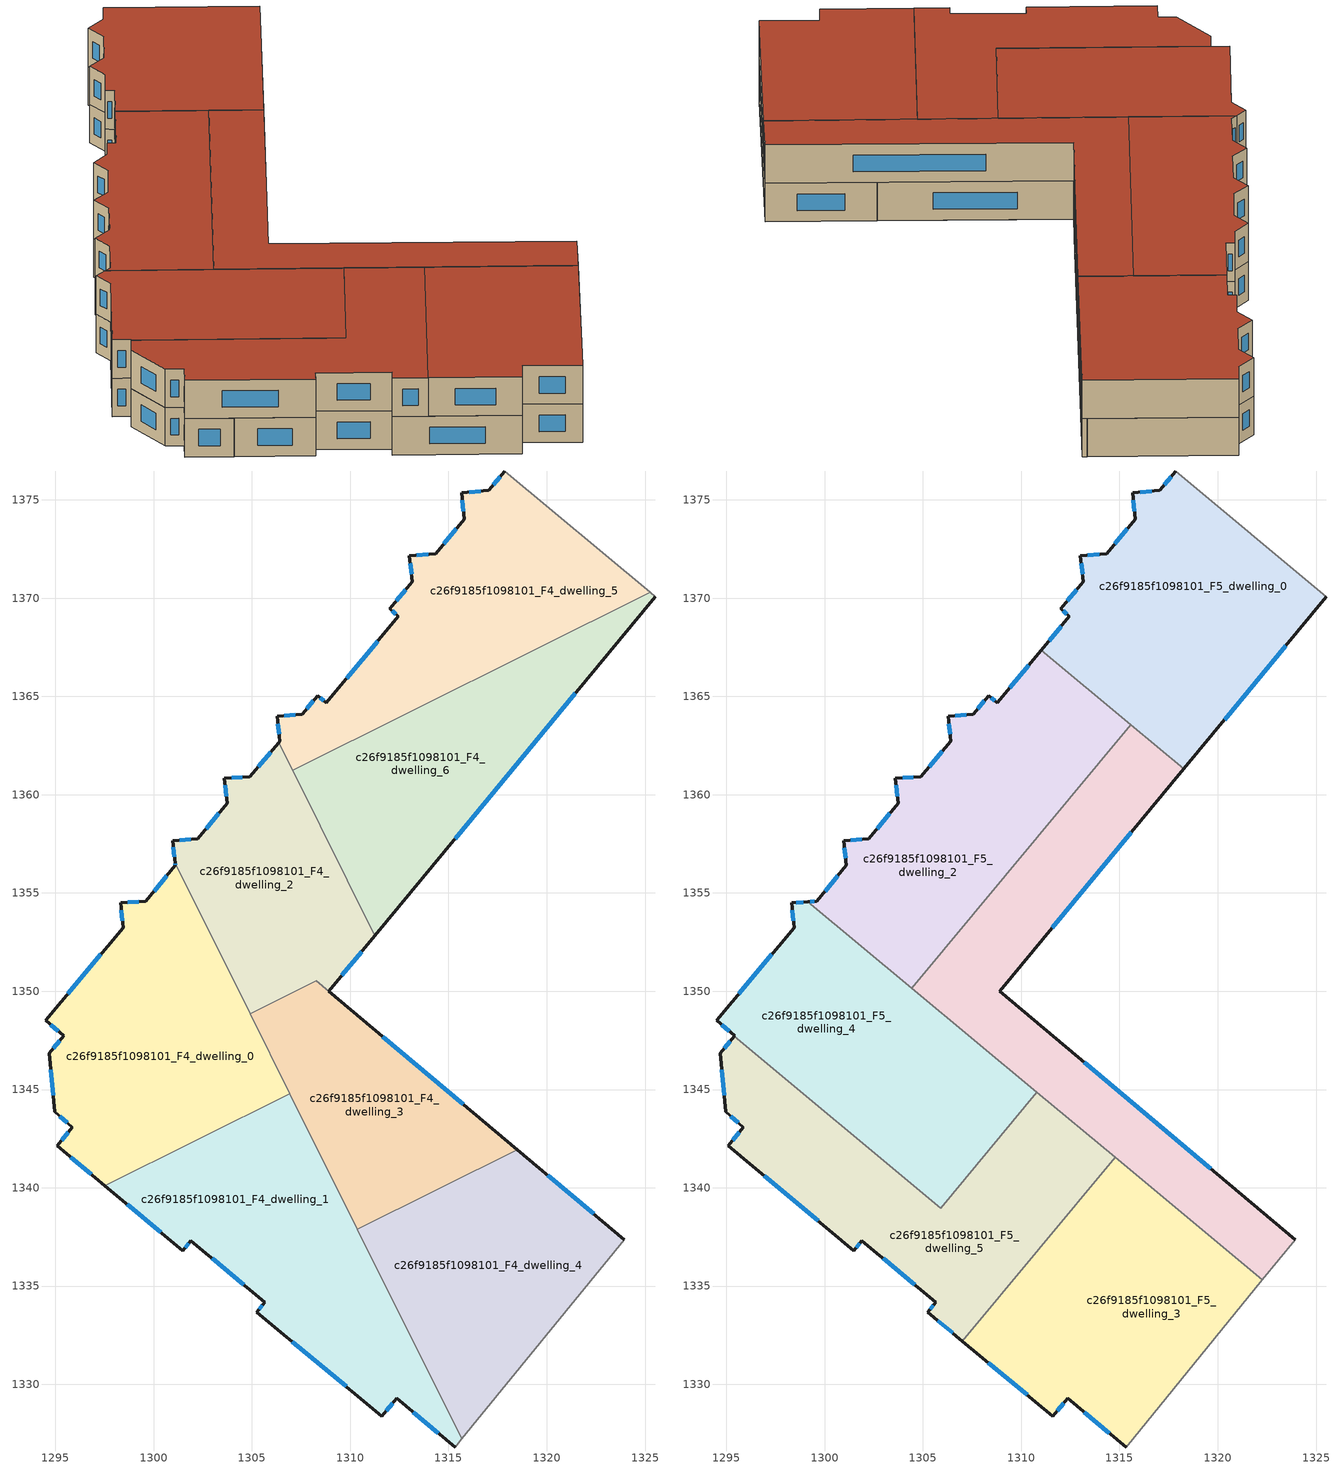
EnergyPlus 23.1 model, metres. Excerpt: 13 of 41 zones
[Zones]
c26f9185f1098101_F4_dwelling_0
 floor to c26f9185f1098101_F3_dwelling_0 (EU_floor_Construction): 1301.1,1356.4 1301.09,1356.52 1306.93,1344.8 1297.52,1340.12 1295.1,1342.14 1295.87,1343.09 1294.96,1343.86 1294.69,1346.86 1295.42,1347.74 1294.5,1348.52 1298.45,1353.22 1298.31,1354.49 1299.61,1354.58 z12
 wall outside (EU_wall_Construction): 1301.09,1356.52 1301.1,1356.4 1299.61,1354.58 1298.31,1354.49 1298.45,1353.22 1294.5,1348.52 1295.42,1347.74 1294.69,1346.86 1294.96,1343.86 1295.87,1343.09 1295.1,1342.14 1297.52,1340.12 z12:15
 wall to c26f9185f1098101_F4_dwelling_1 (EU_wall_Construction): 1297.52,1340.12 1306.93,1344.8 z12:15
 wall to c26f9185f1098101_F4_dwelling_2 (EU_wall_Construction): 1304.91,1348.85 1301.09,1356.52 z12:15
 wall to c26f9185f1098101_F4_dwelling_3 (EU_wall_Construction): 1306.93,1344.8 1304.91,1348.85 z12:15
 window (EU_Window_Construction): 1294.77,1346 1294.88,1344.71 / 1295.21,1347.49 1294.9,1347.11 / 1294.76,1348.3 1295.16,1347.96 / 1297.32,1351.88 1295.63,1349.86 / 1298.35,1354.13 1298.41,1353.58 / 1299.24,1354.55 1298.68,1354.52 / 1300.68,1355.88 1300.04,1355.1 / 1301.09,1356.49 1301.1,1356.44 / 1295.79,1341.56 1296.83,1340.69 / 1295.65,1342.82 1295.32,1342.41 / 1295.22,1343.64 1295.61,1343.31 z12.86:14.14
c26f9185f1098101_F4_dwelling_1
 floor to c26f9185f1098101_F3_dwelling_1 (EU_floor_Construction): 1306.93,1344.8 1315.67,1327.22 1315.34,1326.81 1312.37,1329.3 1311.61,1328.38 1305.24,1333.67 1305.65,1334.17 1301.9,1337.31 1301.49,1336.8 1297.52,1340.12 z12
 wall outside (EU_wall_Construction): 1297.52,1340.12 1301.49,1336.8 1301.9,1337.31 1305.65,1334.17 1305.24,1333.67 1311.61,1328.38 1312.37,1329.3 1315.34,1326.81 z12:15
 wall adiabatic (EU_wall_Construction): 1315.34,1326.81 1315.67,1327.22 z12:15
 wall to c26f9185f1098101_F4_dwelling_4 (EU_wall_Construction): 1315.67,1327.22 1310.36,1337.9 z12:15
 wall to c26f9185f1098101_F4_dwelling_3 (EU_wall_Construction): 1310.36,1337.9 1306.93,1344.8 z12:15
 window (EU_Window_Construction): 1302.97,1336.41 1304.58,1335.07 / 1301.6,1336.95 1301.78,1337.17 / 1298.65,1339.17 1300.35,1337.75 / 1313.22,1328.59 1314.49,1327.52 / 1311.83,1328.64 1312.16,1329.04 / 1307.06,1332.16 1309.79,1329.89 / 1305.53,1334.02 1305.36,1333.81 z12.86:14.14
c26f9185f1098101_F4_dwelling_2
 floor to c26f9185f1098101_F3_dwelling_2 (EU_floor_Construction): 1306.37,1362.65 1311.26,1352.83 1308.91,1349.99 1308.27,1350.53 1304.91,1348.85 1301.09,1356.52 1300.97,1357.66 1302.25,1357.75 1303.73,1359.57 1303.6,1360.84 1304.89,1360.92 z12
 wall outside (EU_wall_Construction): 1306.37,1362.65 1304.89,1360.92 1303.6,1360.84 1303.73,1359.57 1302.25,1357.75 1300.97,1357.66 1301.09,1356.52 / 1308.91,1349.99 1311.26,1352.83 z12:15
 wall to c26f9185f1098101_F4_dwelling_3 (EU_wall_Construction): 1304.91,1348.85 1308.27,1350.53 1308.91,1349.99 z12:15
 wall to c26f9185f1098101_F4_dwelling_6 (EU_wall_Construction): 1311.26,1352.83 1307.08,1361.23 z12:15
 wall to c26f9185f1098101_F4_dwelling_5 (EU_wall_Construction): 1307.08,1361.23 1306.37,1362.65 z12:15
 window (EU_Window_Construction): 1301,1357.33 1301.06,1356.85 / 1301.88,1357.72 1301.33,1357.68 / 1303.31,1359.05 1302.67,1358.27 / 1303.64,1360.48 1303.69,1359.93 / 1304.52,1360.9 1303.97,1360.87 / 1305.94,1362.16 1305.31,1361.42 / 1309.58,1350.8 1310.59,1352.02 z12.86:14.14
c26f9185f1098101_F4_dwelling_3
 floor to c26f9185f1098101_F3_dwelling_3 (EU_floor_Construction): 1318.5,1341.94 1310.36,1337.9 1304.91,1348.85 1308.27,1350.53 z12
 wall outside (EU_wall_Construction): 1318.5,1341.94 1308.91,1349.99 z12:15
 wall to c26f9185f1098101_F4_dwelling_4 (EU_wall_Construction): 1310.36,1337.9 1318.5,1341.94 z12:15
 window (EU_Window_Construction): 1315.76,1344.24 1311.65,1347.69 z12.86:14.14
c26f9185f1098101_F4_dwelling_4
 floor to c26f9185f1098101_F3_dwelling_4 (EU_floor_Construction): 1323.95,1337.37 1315.67,1327.22 1310.36,1337.9 1318.5,1341.94 z12
 wall outside (EU_wall_Construction): 1323.95,1337.37 1318.5,1341.94 z12:15
 wall adiabatic (EU_wall_Construction): 1315.67,1327.22 1323.95,1337.37 z12:15
 window (EU_Window_Construction): 1322.39,1338.67 1320.06,1340.63 z12.86:14.14
c26f9185f1098101_F4_dwelling_5
 floor to c26f9185f1098101_F3_dwelling_5 (EU_floor_Construction): 1325.28,1370.29 1307.08,1361.23 1306.37,1362.65 1306.42,1362.71 1306.29,1363.98 1307.56,1364.1 1308.36,1365.04 1308.79,1364.68 1312.45,1369.07 1312.02,1369.47 1313.17,1370.83 1313.01,1372.16 1314.35,1372.27 1315.8,1374.03 1315.67,1375.37 1317.05,1375.48 1317.87,1376.47 z12
 wall outside (EU_wall_Construction): 1317.87,1376.47 1317.05,1375.48 1315.67,1375.37 1315.8,1374.03 1314.35,1372.27 1313.01,1372.16 1313.17,1370.83 1312.02,1369.47 1312.45,1369.07 1308.79,1364.68 1308.36,1365.04 1307.56,1364.1 1306.29,1363.98 1306.42,1362.71 1306.37,1362.65 z12:15
 wall adiabatic (EU_wall_Construction): 1325.28,1370.29 1317.87,1376.47 z12:15
 wall to c26f9185f1098101_F4_dwelling_6 (EU_wall_Construction): 1307.08,1361.23 1325.28,1370.29 z12:15
 window (EU_Window_Construction): 1308.67,1364.78 1308.48,1364.94 / 1311.4,1367.82 1309.83,1365.93 / 1312.14,1369.36 1312.32,1369.19 / 1312.84,1370.44 1312.34,1369.86 / 1313.06,1371.78 1313.12,1371.21 / 1313.97,1372.24 1313.39,1372.19 / 1315.38,1373.53 1314.76,1372.77 / 1315.7,1374.99 1315.76,1374.41 / 1316.65,1375.45 1316.06,1375.4 / 1317.63,1376.19 1317.28,1375.76 / 1306.32,1363.62 1306.38,1363.07 / 1307.19,1364.07 1306.65,1364.02 / 1308.13,1364.77 1307.79,1364.37 z12.86:14.14
c26f9185f1098101_F4_dwelling_6
 floor to c26f9185f1098101_F3_dwelling_6 (EU_floor_Construction): 1325.53,1370.08 1311.26,1352.83 1307.08,1361.23 1325.28,1370.29 z12
 wall outside (EU_wall_Construction): 1311.26,1352.83 1325.53,1370.08 z12:15
 wall adiabatic (EU_wall_Construction): 1325.53,1370.08 1325.28,1370.29 z12:15
 window (EU_Window_Construction): 1315.34,1357.76 1321.45,1365.15 z12.86:14.14
c26f9185f1098101_F5_dwelling_0
 floor to c26f9185f1098101_F4_dwelling_5 (EU_floor_Construction): 1325.28,1370.29 1314.14,1364.75 1311.01,1367.35 1312.45,1369.07 1312.02,1369.47 1313.17,1370.83 1313.01,1372.16 1314.35,1372.27 1315.8,1374.03 1315.67,1375.37 1317.05,1375.48 1317.87,1376.47 z15
 floor to c26f9185f1098101_F4_dwelling_6 (EU_floor_Construction): 1325.53,1370.08 1318.28,1361.31 1314.14,1364.75 1325.28,1370.29 z15
 wall outside (EU_wall_Construction): 1317.87,1376.47 1317.05,1375.48 1315.67,1375.37 1315.8,1374.03 1314.35,1372.27 1313.01,1372.16 1313.17,1370.83 1312.02,1369.47 1312.45,1369.07 1311.01,1367.35 / 1318.28,1361.31 1325.53,1370.08 z15:18
 wall adiabatic (EU_wall_Construction): 1325.53,1370.08 1317.87,1376.47 z15:18
 wall to c26f9185f1098101_F5_dwelling_2 (EU_wall_Construction): 1311.01,1367.35 1315.58,1363.55 z15:18
 wall to c26f9185f1098101_F5_dwelling_1 (EU_wall_Construction): 1315.58,1363.55 1318.28,1361.31 z15:18
 window (EU_Window_Construction): 1313.06,1371.78 1313.12,1371.21 / 1313.97,1372.24 1313.39,1372.19 / 1315.38,1373.53 1314.76,1372.77 / 1315.7,1374.99 1315.76,1374.41 / 1316.65,1375.45 1316.06,1375.4 / 1317.63,1376.19 1317.28,1375.76 / 1320.35,1363.82 1323.46,1367.58 / 1312.04,1368.58 1311.42,1367.84 / 1312.14,1369.36 1312.32,1369.19 / 1312.84,1370.44 1312.34,1369.86 z15.86:17.14
 roof outside (EU_roof_Construction): 1318.28,1361.31 1325.53,1370.08 1317.87,1376.47 1317.05,1375.48 1315.67,1375.37 1315.8,1374.03 1314.35,1372.27 1313.01,1372.16 1313.17,1370.83 1312.02,1369.47 1312.45,1369.07 1311.01,1367.35 z18
c26f9185f1098101_F5_dwelling_1
 floor to c26f9185f1098101_F4_dwelling_3 (EU_floor_Construction): 1318.5,1341.94 1315.87,1340.64 1305.58,1349.19 1308.27,1350.53 z15
 floor to c26f9185f1098101_F4_dwelling_2 (EU_floor_Construction): 1309.54,1356.28 1311.26,1352.83 1308.91,1349.99 1308.27,1350.53 1305.58,1349.19 1304.43,1350.14 z15
 floor to c26f9185f1098101_F4_dwelling_4 (EU_floor_Construction): 1323.95,1337.37 1322.27,1335.31 1315.87,1340.63 1318.5,1341.94 z15
 floor to c26f9185f1098101_F4_dwelling_6 (EU_floor_Construction): 1318.28,1361.31 1311.26,1352.83 1309.54,1356.28 1315.58,1363.55 z15
 wall outside (EU_wall_Construction): 1323.95,1337.37 1308.91,1349.99 1318.28,1361.31 z15:18
 wall adiabatic (EU_wall_Construction): 1322.27,1335.31 1323.95,1337.37 z15:18
 wall to c26f9185f1098101_F5_dwelling_2 (EU_wall_Construction): 1315.58,1363.55 1304.43,1350.14 z15:18
 wall to c26f9185f1098101_F5_dwelling_3 (EU_wall_Construction): 1314.78,1341.54 1322.27,1335.31 z15:18
 wall to c26f9185f1098101_F5_dwelling_5 (EU_wall_Construction): 1310.8,1344.85 1314.78,1341.54 z15:18
 wall to c26f9185f1098101_F5_dwelling_4 (EU_wall_Construction): 1304.43,1350.14 1310.8,1344.85 z15:18
 window (EU_Window_Construction): 1319.65,1340.97 1313.21,1346.39 / 1311.59,1353.23 1315.6,1358.08 z15.86:17.14
 roof outside (EU_roof_Construction): 1322.27,1335.31 1323.95,1337.37 1308.91,1349.99 1318.28,1361.31 1315.58,1363.55 1304.43,1350.14 z18
c26f9185f1098101_F5_dwelling_2
 floor to c26f9185f1098101_F4_dwelling_2 (EU_floor_Construction): 1306.37,1362.65 1309.54,1356.28 1304.43,1350.14 1304.15,1350.38 1301.09,1356.52 1300.97,1357.66 1302.25,1357.75 1303.73,1359.57 1303.6,1360.84 1304.89,1360.92 z15
 floor to c26f9185f1098101_F4_dwelling_0 (EU_floor_Construction): 1301.1,1356.4 1301.09,1356.52 1304.15,1350.38 1299.14,1354.55 1299.61,1354.58 z15
 floor to c26f9185f1098101_F4_dwelling_5 (EU_floor_Construction): 1314.14,1364.75 1307.08,1361.23 1306.37,1362.65 1306.42,1362.71 1306.29,1363.98 1307.56,1364.1 1308.36,1365.04 1308.79,1364.68 1311.01,1367.35 z15
 floor to c26f9185f1098101_F4_dwelling_6 (EU_floor_Construction): 1315.58,1363.55 1309.54,1356.28 1307.08,1361.23 1314.14,1364.75 z15
 wall outside (EU_wall_Construction): 1311.01,1367.35 1308.79,1364.68 1308.36,1365.04 1307.56,1364.1 1306.29,1363.98 1306.42,1362.71 1304.89,1360.92 1303.6,1360.84 1303.73,1359.57 1302.25,1357.75 1300.97,1357.66 1301.1,1356.4 1299.61,1354.58 1299.14,1354.55 z15:18
 wall to c26f9185f1098101_F5_dwelling_4 (EU_wall_Construction): 1299.14,1354.55 1304.43,1350.14 z15:18
 window (EU_Window_Construction): 1306.32,1363.62 1306.38,1363.07 / 1307.19,1364.07 1306.65,1364.02 / 1308.13,1364.77 1307.79,1364.37 / 1308.67,1364.78 1308.48,1364.94 / 1310.38,1366.59 1309.43,1365.44 / 1299.47,1354.57 1299.27,1354.56 / 1300.68,1355.88 1300.04,1355.1 / 1301.01,1357.3 1301.07,1356.76 / 1301.88,1357.72 1301.33,1357.68 / 1303.31,1359.05 1302.67,1358.27 / 1303.64,1360.48 1303.69,1359.93 / 1304.52,1360.9 1303.97,1360.87 / 1305.98,1362.2 1305.32,1361.43 z15.86:17.14
 roof outside (EU_roof_Construction): 1304.43,1350.14 1315.58,1363.55 1311.01,1367.35 1308.79,1364.68 1308.36,1365.04 1307.56,1364.1 1306.29,1363.98 1306.42,1362.71 1304.89,1360.92 1303.6,1360.84 1303.73,1359.57 1302.25,1357.75 1300.97,1357.66 1301.1,1356.4 1299.61,1354.58 1299.14,1354.55 z18
c26f9185f1098101_F5_dwelling_3
 floor to c26f9185f1098101_F4_dwelling_4 (EU_floor_Construction): 1322.27,1335.31 1315.67,1327.22 1310.88,1336.86 1312.72,1339.07 1315.87,1340.63 z15
 floor to c26f9185f1098101_F4_dwelling_1 (EU_floor_Construction): 1310.88,1336.86 1315.67,1327.22 1315.34,1326.81 1312.37,1329.3 1311.61,1328.38 1307.01,1332.2 z15
 floor to c26f9185f1098101_F4_dwelling_3 (EU_floor_Construction): 1315.87,1340.64 1312.72,1339.07 1314.78,1341.54 z15
 wall outside (EU_wall_Construction): 1307.01,1332.2 1311.61,1328.38 1312.37,1329.3 1315.34,1326.81 z15:18
 wall adiabatic (EU_wall_Construction): 1315.34,1326.81 1322.27,1335.31 z15:18
 wall to c26f9185f1098101_F5_dwelling_5 (EU_wall_Construction): 1314.78,1341.54 1307.01,1332.2 z15:18
 window (EU_Window_Construction): 1313.22,1328.59 1314.49,1327.52 / 1311.83,1328.64 1312.16,1329.04 / 1308.33,1331.11 1310.3,1329.47 z15.86:17.14
 roof outside (EU_roof_Construction): 1315.34,1326.81 1322.27,1335.31 1314.78,1341.54 1307.01,1332.2 1311.61,1328.38 1312.37,1329.3 z18
c26f9185f1098101_F5_dwelling_4
 floor to c26f9185f1098101_F4_dwelling_0 (EU_floor_Construction): 1304.15,1350.38 1306.93,1344.8 1301.9,1342.29 1295.39,1347.7 1295.42,1347.74 1294.5,1348.52 1298.45,1353.22 1298.31,1354.49 1299.14,1354.55 z15
 floor to c26f9185f1098101_F4_dwelling_1 (EU_floor_Construction): 1306.93,1344.8 1308.36,1341.92 1305.91,1338.96 1301.9,1342.29 z15
 floor to c26f9185f1098101_F4_dwelling_3 (EU_floor_Construction): 1310.8,1344.85 1308.36,1341.92 1304.91,1348.85 1305.58,1349.19 z15
 floor to c26f9185f1098101_F4_dwelling_2 (EU_floor_Construction): 1305.58,1349.19 1304.91,1348.85 1304.15,1350.38 z15
 wall outside (EU_wall_Construction): 1299.14,1354.55 1298.31,1354.49 1298.45,1353.22 1294.5,1348.52 1295.42,1347.74 1295.39,1347.7 z15:18
 wall to c26f9185f1098101_F5_dwelling_5 (EU_wall_Construction): 1295.39,1347.7 1305.91,1338.96 1310.8,1344.85 z15:18
 window (EU_Window_Construction): 1294.76,1348.3 1295.16,1347.96 / 1297.32,1351.88 1295.63,1349.86 / 1298.35,1354.13 1298.41,1353.58 / 1298.9,1354.53 1298.55,1354.51 z15.86:17.14
 roof outside (EU_roof_Construction): 1305.91,1338.96 1310.8,1344.85 1299.14,1354.55 1298.31,1354.49 1298.45,1353.22 1294.5,1348.52 1295.42,1347.74 1295.39,1347.7 z18
c26f9185f1098101_F5_dwelling_5
 floor to c26f9185f1098101_F4_dwelling_1 (EU_floor_Construction): 1308.36,1341.92 1310.88,1336.86 1307.01,1332.2 1305.24,1333.67 1305.65,1334.17 1301.9,1337.31 1301.49,1336.8 1297.52,1340.12 1301.9,1342.29 1305.91,1338.96 z15
 floor to c26f9185f1098101_F4_dwelling_0 (EU_floor_Construction): 1301.9,1342.29 1297.52,1340.12 1295.1,1342.14 1295.87,1343.09 1294.96,1343.86 1294.69,1346.86 1295.39,1347.7 z15
 floor to c26f9185f1098101_F4_dwelling_4 (EU_floor_Construction): 1312.72,1339.07 1310.88,1336.86 1310.36,1337.9 z15
 floor to c26f9185f1098101_F4_dwelling_3 (EU_floor_Construction): 1314.78,1341.54 1312.72,1339.07 1310.36,1337.9 1308.36,1341.92 1310.8,1344.85 z15
 wall outside (EU_wall_Construction): 1295.39,1347.7 1294.69,1346.86 1294.96,1343.86 1295.87,1343.09 1295.1,1342.14 1301.49,1336.8 1301.9,1337.31 1305.65,1334.17 1305.24,1333.67 1307.01,1332.2 z15:18
 window (EU_Window_Construction): 1302.97,1336.41 1304.58,1335.07 / 1301.6,1336.95 1301.78,1337.17 / 1296.92,1340.62 1299.66,1338.33 / 1295.65,1342.82 1295.32,1342.41 / 1295.22,1343.64 1295.61,1343.31 / 1294.77,1346 1294.88,1344.71 / 1295.19,1347.46 1294.89,1347.1 / 1305.75,1333.25 1306.5,1332.62 / 1305.53,1334.02 1305.36,1333.81 z15.86:17.14
 roof outside (EU_roof_Construction): 1307.01,1332.2 1314.78,1341.54 1310.8,1344.85 1305.91,1338.96 1295.39,1347.7 1294.69,1346.86 1294.96,1343.86 1295.87,1343.09 1295.1,1342.14 1301.49,1336.8 1301.9,1337.31 1305.65,1334.17 1305.24,1333.67 z18
[Building]
EU S2 Campaign: North Axis=0; Terrain=City; Solar Distribution=FullExterior
[Site:Location]
Helsinki-Vantaa.AP: Latitude=60.317; Longitude=24.963; Time Zone=2; Elevation=54.6
[SizingPeriod:WeatherFileDays]
AnnualSizingPeriod: Begin Month=1; Begin Day of Month=1; End Month=12; End Day of Month=31; Day of Week for Start Day=Monday; Use Weather File Daylight Saving Period=No; Use Weather File Rain and Snow Indicators=No
[MATERIAL]
EU_InternalMass_Material: Roughness=MediumRough; Thickness=0.1; Conductivity=1; Density=1800; Specific Heat=900; Thermal Absorptance=0.9; Solar Absorptance=0.7; Visible Absorptance=0.7
[MATERIAL:NOMASS] Roughness=MediumRough; Thermal Absorptance=0.9; Solar Absorptance=0.7; Visible Absorptance=0.7
Name | Thermal Resistance
EU_wall_NoMass | 2.6932
EU_roof_NoMass | 3.19818
EU_floor_NoMass | 2.22482
[WINDOWMATERIAL:SIMPLEGLAZINGSYSTEM]
EU_Window_SimpleGlazing: UFactor=2.14966; Solar Heat Gain Coefficient=0.7; Visible Transmittance=0.7
[CONSTRUCTION]
EU_wall_Construction: EU_wall_NoMass
EU_roof_Construction: EU_roof_NoMass
EU_floor_Construction: EU_floor_NoMass
EU_Window_Construction: EU_Window_SimpleGlazing
EU_InternalMass_Construction: EU_InternalMass_Material
[ZONE] Type=1; Multiplier=1; Ceiling Height=autocalculate; Floor Area=autocalculate; Part of Total Floor Area=Yes
Name | Volume
c26f9185f1098101_F4_dwelling_0 | 343.482
c26f9185f1098101_F5_dwelling_0 | 343.464
c26f9185f1098101_F4_dwelling_1 | 343.463
c26f9185f1098101_F5_dwelling_1 | 343.434
c26f9185f1098101_F4_dwelling_2 | 231.311
c26f9185f1098101_F5_dwelling_2 | 343.471
c26f9185f1098101_F4_dwelling_3 | 235.764
c26f9185f1098101_F5_dwelling_3 | 343.476
c26f9185f1098101_F4_dwelling_4 | 302.175
c26f9185f1098101_F5_dwelling_4 | 343.461
c26f9185f1098101_F4_dwelling_5 | 307.161
c26f9185f1098101_F5_dwelling_5 | 343.46
c26f9185f1098101_F4_dwelling_6 | 297.33
[INTERNALMASS] Construction=EU_InternalMass_Construction
Name | Zone or ZoneList | Surface Area
c26f9185f1098101_F4_dwelling_0_EU_InternalMass | c26f9185f1098101_F4_dwelling_0 | 114.494
c26f9185f1098101_F4_dwelling_1_EU_InternalMass | c26f9185f1098101_F4_dwelling_1 | 114.487
c26f9185f1098101_F4_dwelling_2_EU_InternalMass | c26f9185f1098101_F4_dwelling_2 | 77.1028
c26f9185f1098101_F4_dwelling_3_EU_InternalMass | c26f9185f1098101_F4_dwelling_3 | 78.5846
c26f9185f1098101_F4_dwelling_4_EU_InternalMass | c26f9185f1098101_F4_dwelling_4 | 100.746
c26f9185f1098101_F4_dwelling_5_EU_InternalMass | c26f9185f1098101_F4_dwelling_5 | 102.386
c26f9185f1098101_F4_dwelling_6_EU_InternalMass | c26f9185f1098101_F4_dwelling_6 | 99.1101
c26f9185f1098101_F5_dwelling_0_EU_InternalMass | c26f9185f1098101_F5_dwelling_0 | 114.487
c26f9185f1098101_F5_dwelling_1_EU_InternalMass | c26f9185f1098101_F5_dwelling_1 | 114.478
c26f9185f1098101_F5_dwelling_2_EU_InternalMass | c26f9185f1098101_F5_dwelling_2 | 114.491
c26f9185f1098101_F5_dwelling_3_EU_InternalMass | c26f9185f1098101_F5_dwelling_3 | 114.492
c26f9185f1098101_F5_dwelling_4_EU_InternalMass | c26f9185f1098101_F5_dwelling_4 | 114.486
c26f9185f1098101_F5_dwelling_5_EU_InternalMass | c26f9185f1098101_F5_dwelling_5 | 114.487
[OTHEREQUIPMENT] Fuel Type=Electricity; Design Level Calculation Method=Watts/Area; Power per Zone Floor Area=1; Fraction Latent=0; Fraction Radiant=0; Fraction Lost=0; Carbon Dioxide Generation Rate=0; EndUse Subcategory=EU_Step8_InternalGains
Name | Zone or ZoneList or Space or SpaceList | Schedule
EU_Step8_InternalGain_c26f9185f1098101_F4_dwelling_0_f000 | c26f9185f1098101_F4_dwelling_0 | EU_Step8_GainSchedule_c26f9185f1098101_F4_dwelling_0_f000
EU_Step8_InternalGain_c26f9185f1098101_F4_dwelling_1_f000 | c26f9185f1098101_F4_dwelling_1 | EU_Step8_GainSchedule_c26f9185f1098101_F4_dwelling_1_f000
EU_Step8_InternalGain_c26f9185f1098101_F4_dwelling_2_f000 | c26f9185f1098101_F4_dwelling_2 | EU_Step8_GainSchedule_c26f9185f1098101_F4_dwelling_2_f000
EU_Step8_InternalGain_c26f9185f1098101_F4_dwelling_3_f000 | c26f9185f1098101_F4_dwelling_3 | EU_Step8_GainSchedule_c26f9185f1098101_F4_dwelling_3_f000
EU_Step8_InternalGain_c26f9185f1098101_F4_dwelling_4_f000 | c26f9185f1098101_F4_dwelling_4 | EU_Step8_GainSchedule_c26f9185f1098101_F4_dwelling_4_f000
EU_Step8_InternalGain_c26f9185f1098101_F4_dwelling_5_f000 | c26f9185f1098101_F4_dwelling_5 | EU_Step8_GainSchedule_c26f9185f1098101_F4_dwelling_5_f000
EU_Step8_InternalGain_c26f9185f1098101_F4_dwelling_6_f000 | c26f9185f1098101_F4_dwelling_6 | EU_Step8_GainSchedule_c26f9185f1098101_F4_dwelling_6_f000
EU_Step8_InternalGain_c26f9185f1098101_F5_dwelling_0_f000 | c26f9185f1098101_F5_dwelling_0 | EU_Step8_GainSchedule_c26f9185f1098101_F5_dwelling_0_f000
EU_Step8_InternalGain_c26f9185f1098101_F5_dwelling_1_f000 | c26f9185f1098101_F5_dwelling_1 | EU_Step8_GainSchedule_c26f9185f1098101_F5_dwelling_1_f000
EU_Step8_InternalGain_c26f9185f1098101_F5_dwelling_2_f000 | c26f9185f1098101_F5_dwelling_2 | EU_Step8_GainSchedule_c26f9185f1098101_F5_dwelling_2_f000
EU_Step8_InternalGain_c26f9185f1098101_F5_dwelling_3_f000 | c26f9185f1098101_F5_dwelling_3 | EU_Step8_GainSchedule_c26f9185f1098101_F5_dwelling_3_f000
EU_Step8_InternalGain_c26f9185f1098101_F5_dwelling_4_f000 | c26f9185f1098101_F5_dwelling_4 | EU_Step8_GainSchedule_c26f9185f1098101_F5_dwelling_4_f000
EU_Step8_InternalGain_c26f9185f1098101_F5_dwelling_5_f000 | c26f9185f1098101_F5_dwelling_5 | EU_Step8_GainSchedule_c26f9185f1098101_F5_dwelling_5_f000
[ZONEVENTILATION:DESIGNFLOWRATE] Schedule=EU_AlwaysOn; Design Flow Rate Calculation Method=AirChanges/Hour; Air Changes per Hour=0.586271; Ventilation Type=Natural; Fan Pressure Rise=0; Fan Total Efficiency=1; Constant Term Coefficient=1; Temperature Term Coefficient=0; Velocity Term Coefficient=0; Velocity Squared Term Coefficient=0; Minimum Indoor Temperature=-100; Maximum Indoor Temperature=100; Delta Temperature=-100; Minimum Outdoor Temperature=-100; Maximum Outdoor Temperature=100; Maximum Wind Speed=40
Name | Zone or ZoneList or Space or SpaceList
EU_ConstantAir_c26f9185f1098101_F4_dwelling_0 | c26f9185f1098101_F4_dwelling_0
EU_ConstantAir_c26f9185f1098101_F4_dwelling_1 | c26f9185f1098101_F4_dwelling_1
EU_ConstantAir_c26f9185f1098101_F4_dwelling_2 | c26f9185f1098101_F4_dwelling_2
EU_ConstantAir_c26f9185f1098101_F4_dwelling_3 | c26f9185f1098101_F4_dwelling_3
EU_ConstantAir_c26f9185f1098101_F4_dwelling_4 | c26f9185f1098101_F4_dwelling_4
EU_ConstantAir_c26f9185f1098101_F4_dwelling_5 | c26f9185f1098101_F4_dwelling_5
EU_ConstantAir_c26f9185f1098101_F4_dwelling_6 | c26f9185f1098101_F4_dwelling_6
EU_ConstantAir_c26f9185f1098101_F5_dwelling_0 | c26f9185f1098101_F5_dwelling_0
EU_ConstantAir_c26f9185f1098101_F5_dwelling_1 | c26f9185f1098101_F5_dwelling_1
EU_ConstantAir_c26f9185f1098101_F5_dwelling_2 | c26f9185f1098101_F5_dwelling_2
EU_ConstantAir_c26f9185f1098101_F5_dwelling_3 | c26f9185f1098101_F5_dwelling_3
EU_ConstantAir_c26f9185f1098101_F5_dwelling_4 | c26f9185f1098101_F5_dwelling_4
EU_ConstantAir_c26f9185f1098101_F5_dwelling_5 | c26f9185f1098101_F5_dwelling_5
[HVACTEMPLATE:THERMOSTAT] Constant Heating Setpoint=20; Constant Cooling Setpoint=50
EU_HeatOnly_c26f9185f1098101_F0_dwelling_0; EU_HeatOnly_c26f9185f1098101_F0_dwelling_1; EU_HeatOnly_c26f9185f1098101_F0_dwelling_2; EU_HeatOnly_c26f9185f1098101_F0_dwelling_3; EU_HeatOnly_c26f9185f1098101_F0_dwelling_4; EU_HeatOnly_c26f9185f1098101_F0_dwelling_5; EU_HeatOnly_c26f9185f1098101_F0_dwelling_6; EU_HeatOnly_c26f9185f1098101_F1_dwelling_0; EU_HeatOnly_c26f9185f1098101_F1_dwelling_1; EU_HeatOnly_c26f9185f1098101_F1_dwelling_2; EU_HeatOnly_c26f9185f1098101_F1_dwelling_3; EU_HeatOnly_c26f9185f1098101_F1_dwelling_4; EU_HeatOnly_c26f9185f1098101_F1_dwelling_5; EU_HeatOnly_c26f9185f1098101_F1_dwelling_6; EU_HeatOnly_c26f9185f1098101_F2_dwelling_0; EU_HeatOnly_c26f9185f1098101_F2_dwelling_1; EU_HeatOnly_c26f9185f1098101_F2_dwelling_2; EU_HeatOnly_c26f9185f1098101_F2_dwelling_3; EU_HeatOnly_c26f9185f1098101_F2_dwelling_4; EU_HeatOnly_c26f9185f1098101_F2_dwelling_5; EU_HeatOnly_c26f9185f1098101_F2_dwelling_6; EU_HeatOnly_c26f9185f1098101_F3_dwelling_0; EU_HeatOnly_c26f9185f1098101_F3_dwelling_1; EU_HeatOnly_c26f9185f1098101_F3_dwelling_2; EU_HeatOnly_c26f9185f1098101_F3_dwelling_3; EU_HeatOnly_c26f9185f1098101_F3_dwelling_4; EU_HeatOnly_c26f9185f1098101_F3_dwelling_5; EU_HeatOnly_c26f9185f1098101_F3_dwelling_6; EU_HeatOnly_c26f9185f1098101_F4_dwelling_0; EU_HeatOnly_c26f9185f1098101_F4_dwelling_1; EU_HeatOnly_c26f9185f1098101_F4_dwelling_2; EU_HeatOnly_c26f9185f1098101_F4_dwelling_3; EU_HeatOnly_c26f9185f1098101_F4_dwelling_4; EU_HeatOnly_c26f9185f1098101_F4_dwelling_5; EU_HeatOnly_c26f9185f1098101_F4_dwelling_6; EU_HeatOnly_c26f9185f1098101_F5_dwelling_0; EU_HeatOnly_c26f9185f1098101_F5_dwelling_1; EU_HeatOnly_c26f9185f1098101_F5_dwelling_2; EU_HeatOnly_c26f9185f1098101_F5_dwelling_3; EU_HeatOnly_c26f9185f1098101_F5_dwelling_4; EU_HeatOnly_c26f9185f1098101_F5_dwelling_5
[HVACTEMPLATE:ZONE:IDEALLOADSAIRSYSTEM] System Availability Schedule=EU_AlwaysOn; Maximum Heating Supply Air Temperature=50; Minimum Cooling Supply Air Temperature=13; Maximum Heating Supply Air Humidity Ratio=0.0156; Minimum Cooling Supply Air Humidity Ratio=0.0077; Heating Limit=NoLimit; Cooling Limit=NoLimit; Heating Availability Schedule=EU_AlwaysOn; Cooling Availability Schedule=EU_CoolingOff; Dehumidification Control Type=ConstantSensibleHeatRatio; Cooling Sensible Heat Ratio=0.7; Dehumidification Setpoint=60; Humidification Control Type=None; Humidification Setpoint=30; Outdoor Air Method=None; Outdoor Air Flow Rate per Person=0.00944; Outdoor Air Flow Rate per Zone Floor Area=0; Outdoor Air Flow Rate per Zone=0; Demand Controlled Ventilation Type=None; Outdoor Air Economizer Type=NoEconomizer; Heat Recovery Type=None; Sensible Heat Recovery Effectiveness=0.7; Latent Heat Recovery Effectiveness=0.65
Name | Template Thermostat
c26f9185f1098101_F4_dwelling_0 | EU_HeatOnly_c26f9185f1098101_F4_dwelling_0
c26f9185f1098101_F4_dwelling_1 | EU_HeatOnly_c26f9185f1098101_F4_dwelling_1
c26f9185f1098101_F4_dwelling_2 | EU_HeatOnly_c26f9185f1098101_F4_dwelling_2
c26f9185f1098101_F4_dwelling_3 | EU_HeatOnly_c26f9185f1098101_F4_dwelling_3
c26f9185f1098101_F4_dwelling_4 | EU_HeatOnly_c26f9185f1098101_F4_dwelling_4
c26f9185f1098101_F4_dwelling_5 | EU_HeatOnly_c26f9185f1098101_F4_dwelling_5
c26f9185f1098101_F4_dwelling_6 | EU_HeatOnly_c26f9185f1098101_F4_dwelling_6
c26f9185f1098101_F5_dwelling_0 | EU_HeatOnly_c26f9185f1098101_F5_dwelling_0
c26f9185f1098101_F5_dwelling_1 | EU_HeatOnly_c26f9185f1098101_F5_dwelling_1
c26f9185f1098101_F5_dwelling_2 | EU_HeatOnly_c26f9185f1098101_F5_dwelling_2
c26f9185f1098101_F5_dwelling_3 | EU_HeatOnly_c26f9185f1098101_F5_dwelling_3
c26f9185f1098101_F5_dwelling_4 | EU_HeatOnly_c26f9185f1098101_F5_dwelling_4
c26f9185f1098101_F5_dwelling_5 | EU_HeatOnly_c26f9185f1098101_F5_dwelling_5
[SIZING:ZONE] Zone Cooling Design Supply Air Temperature Input Method=SupplyAirTemperature; Zone Cooling Design Supply Air Temperature=13; Zone Heating Design Supply Air Temperature Input Method=SupplyAirTemperature; Zone Heating Design Supply Air Temperature=50; Zone Cooling Design Supply Air Humidity Ratio=0.008; Zone Heating Design Supply Air Humidity Ratio=0.008; Cooling Design Air Flow Method=DesignDay; Cooling Design Air Flow Rate=0; Cooling Minimum Air Flow per Zone Floor Area=0.000762; Cooling Minimum Air Flow=0; Cooling Minimum Air Flow Fraction=0.2; Heating Design Air Flow Method=DesignDay; Heating Design Air Flow Rate=0; Heating Maximum Air Flow per Zone Floor Area=0.002032; Heating Maximum Air Flow=0.141576; Heating Maximum Air Flow Fraction=0.3; Account for Dedicated Outdoor Air System=No; Dedicated Outdoor Air System Control Strategy=NeutralSupplyAir; Dedicated Outdoor Air Low Setpoint Temperature for Design=autosize; Dedicated Outdoor Air High Setpoint Temperature for Design=autosize; Zone Load Sizing Method=Sensible Load Only No Latent Load; Zone Latent Cooling Design Supply Air Humidity Ratio Input Method=HumidityRatioDifference; Zone Cooling Design Supply Air Humidity Ratio Difference=0.005; Zone Latent Heating Design Supply Air Humidity Ratio Input Method=HumidityRatioDifference; Zone Humidification Design Supply Air Humidity Ratio Difference=0.005
c26f9185f1098101_F4_dwelling_0; c26f9185f1098101_F4_dwelling_1; c26f9185f1098101_F4_dwelling_2; c26f9185f1098101_F4_dwelling_3; c26f9185f1098101_F4_dwelling_4; c26f9185f1098101_F4_dwelling_5; c26f9185f1098101_F4_dwelling_6; c26f9185f1098101_F5_dwelling_0; c26f9185f1098101_F5_dwelling_1; c26f9185f1098101_F5_dwelling_2; c26f9185f1098101_F5_dwelling_3; c26f9185f1098101_F5_dwelling_4; c26f9185f1098101_F5_dwelling_5
[SCHEDULE:CONSTANT]
Name | Hourly Value
EU_AlwaysOn | 1
EU_CoolingOff | 0
[SCHEDULE:FILE] Column Number=1; Rows to Skip at Top=0; Number of Hours of Data=8760; Column Separator=Comma; Interpolate to Timestep=No; Minutes per Item=60; Adjust Schedule for Daylight Savings=Yes
Name | File
EU_Step8_GainSchedule_c26f9185f1098101_F4_dwelling_0_f000 | ../../schedules/c26f9185f1098101/c26f9185f1098101_F4_dwelling_0_f000_gain.csv
EU_Step8_GainSchedule_c26f9185f1098101_F4_dwelling_1_f000 | ../../schedules/c26f9185f1098101/c26f9185f1098101_F4_dwelling_1_f000_gain.csv
EU_Step8_GainSchedule_c26f9185f1098101_F4_dwelling_2_f000 | ../../schedules/c26f9185f1098101/c26f9185f1098101_F4_dwelling_2_f000_gain.csv
EU_Step8_GainSchedule_c26f9185f1098101_F4_dwelling_3_f000 | ../../schedules/c26f9185f1098101/c26f9185f1098101_F4_dwelling_3_f000_gain.csv
EU_Step8_GainSchedule_c26f9185f1098101_F4_dwelling_4_f000 | ../../schedules/c26f9185f1098101/c26f9185f1098101_F4_dwelling_4_f000_gain.csv
EU_Step8_GainSchedule_c26f9185f1098101_F4_dwelling_5_f000 | ../../schedules/c26f9185f1098101/c26f9185f1098101_F4_dwelling_5_f000_gain.csv
EU_Step8_GainSchedule_c26f9185f1098101_F4_dwelling_6_f000 | ../../schedules/c26f9185f1098101/c26f9185f1098101_F4_dwelling_6_f000_gain.csv
EU_Step8_GainSchedule_c26f9185f1098101_F5_dwelling_0_f000 | ../../schedules/c26f9185f1098101/c26f9185f1098101_F5_dwelling_0_f000_gain.csv
EU_Step8_GainSchedule_c26f9185f1098101_F5_dwelling_1_f000 | ../../schedules/c26f9185f1098101/c26f9185f1098101_F5_dwelling_1_f000_gain.csv
EU_Step8_GainSchedule_c26f9185f1098101_F5_dwelling_2_f000 | ../../schedules/c26f9185f1098101/c26f9185f1098101_F5_dwelling_2_f000_gain.csv
EU_Step8_GainSchedule_c26f9185f1098101_F5_dwelling_3_f000 | ../../schedules/c26f9185f1098101/c26f9185f1098101_F5_dwelling_3_f000_gain.csv
EU_Step8_GainSchedule_c26f9185f1098101_F5_dwelling_4_f000 | ../../schedules/c26f9185f1098101/c26f9185f1098101_F5_dwelling_4_f000_gain.csv
EU_Step8_GainSchedule_c26f9185f1098101_F5_dwelling_5_f000 | ../../schedules/c26f9185f1098101/c26f9185f1098101_F5_dwelling_5_f000_gain.csv
